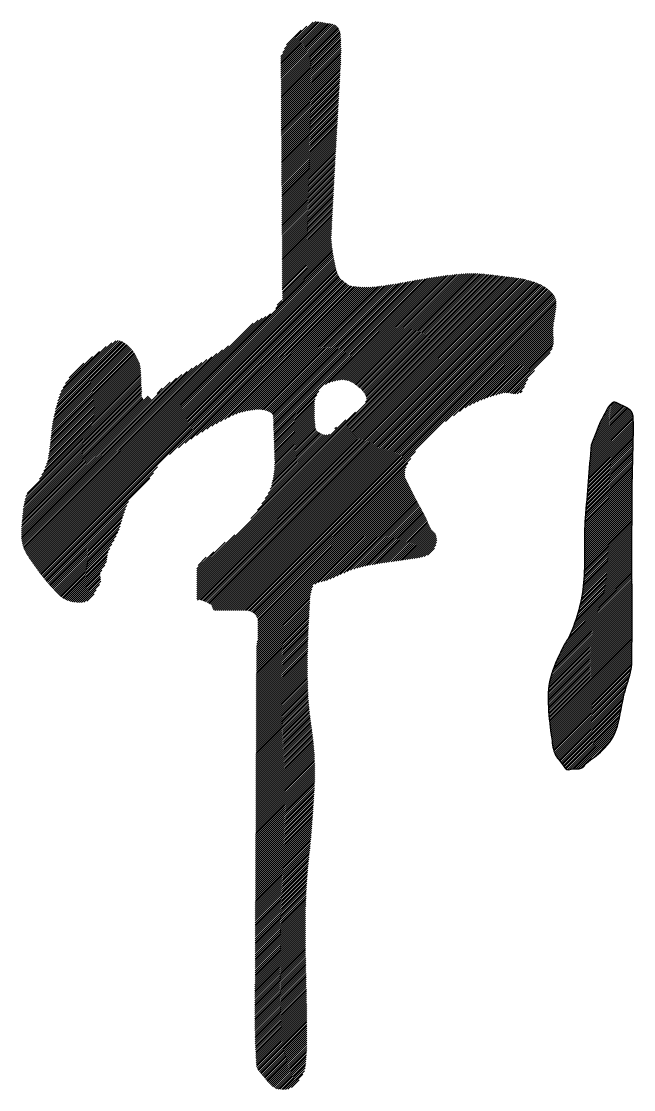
# Model space of a CAD drawing. Header units: inches. Extents: x 985 to 11353, y 526 to 2181.
# Drawn here: x 7772.206 to 7774.782, y 1166.298 to 1170.792 of the extents above; entities that cross this region are included whole.
import ezdxf

# ---------------------------------------------------------------- set-up
doc = ezdxf.new("R2010")
doc.units = ezdxf.units.IN
doc.header["$MEASUREMENT"] = 0
doc.layers.add('CABLE ROUTE FOR TOTAL PLANE-EMBED 2_DWG$0$SILICAGEL BORDER', color=7, linetype='Continuous')
doc.layers.add('ONDOCS', color=7, linetype='Continuous', lineweight=0)

# ---------------------------------------------------------------- blocks, each defined once
blk = doc.blocks.new('240A1')
at = {"layer": 'ONDOCS', "color": 7, "linetype": 'Continuous', "lineweight": -3, "ltscale": 100}
for p, q in [((1046102.0624, 286301.3759), (1046102.1411, 286301.4546)), ((1046102.0625, 286301.3715), (1046102.1449, 286301.4539)), ((1046102.0625, 286301.367), (1046102.1487, 286301.4533)), ((1046102.0625, 286301.3626), (1046102.1526, 286301.4527)), ((1046102.0625, 286301.3582), (1046102.1564, 286301.452)), ((1046102.0626, 286301.3537), (1046102.1602, 286301.4514)), ((1046102.0626, 286301.3493), (1046102.1641, 286301.4507)), ((1046102.0626, 286301.3448), (1046102.1679, 286301.4501)), ((1046102.0627, 286301.3404), (1046102.1717, 286301.4495)), ((1046102.0627, 286301.3359), (1046102.1756, 286301.4488)), ((1046102.0627, 286301.3315), (1046102.1794, 286301.4482)), ((1046102.0627, 286301.3271), (1046102.1828, 286301.4471)), ((1046102.0628, 286301.3226), (1046102.1855, 286301.4454)), ((1046102.0628, 286301.3182), (1046102.1879, 286301.4433)), ((1046102.0628, 286301.3137), (1046102.19, 286301.4409)), ((1046102.0628, 286301.3093), (1046102.1918, 286301.4382)), ((1046102.0667, 286301.3847), (1046102.1348, 286301.4528)), ((1046102.0706, 286301.393), (1046102.1211, 286301.4435)), ((1046102.0629, 286301.3049), (1046102.1933, 286301.4353)), ((1046102.0629, 286301.3004), (1046102.1946, 286301.4321)), ((1046102.0629, 286301.296), (1046102.1956, 286301.4287)), ((1046102.063, 286301.2915), (1046102.1963, 286301.4249)), ((1046102.063, 286301.2871), (1046102.1966, 286301.4207)), ((1046102.063, 286301.2827), (1046102.1968, 286301.4165)), ((1046102.075, 286301.4019), (1046102.1081, 286301.435)), ((1046102.063, 286301.2782), (1046102.197, 286301.4122)), ((1046102.0631, 286301.2738), (1046102.1972, 286301.4079)), ((1046102.0631, 286301.2693), (1046102.1973, 286301.4036)), ((1046102.0631, 286301.2649), (1046102.1974, 286301.3992)), ((1046102.0632, 286301.2604), (1046102.1975, 286301.3948)), ((1046102.0632, 286301.256), (1046102.1975, 286301.3903)), ((1046102.0632, 286301.2516), (1046102.1975, 286301.3858)), ((1046102.0632, 286301.2471), (1046102.1974, 286301.3813)), ((1046102.0633, 286301.2427), (1046102.1973, 286301.3768)), ((1046102.0633, 286301.2382), (1046102.1972, 286301.3722)), ((1046102.0633, 286301.2338), (1046102.1971, 286301.3675)), ((1046102.0634, 286301.2294), (1046102.1969, 286301.3629)), ((1046102.0634, 286301.2249), (1046102.1967, 286301.3582)), ((1046102.0634, 286301.2205), (1046102.1964, 286301.3535)), ((1046102.0634, 286301.216), (1046102.1962, 286301.3488)), ((1046102.0635, 286301.2116), (1046102.1959, 286301.344)), ((1046102.0635, 286301.2072), (1046102.1956, 286301.3393)), ((1046102.0635, 286301.2027), (1046102.1954, 286301.3346)), ((1046102.0635, 286301.1983), (1046102.1951, 286301.3298)), ((1046102.0636, 286301.1938), (1046102.1948, 286301.3251)), ((1046102.0636, 286301.1894), (1046102.1946, 286301.3203)), ((1046102.0636, 286301.185), (1046102.1943, 286301.3156)), ((1046102.0637, 286301.1805), (1046102.194, 286301.3109)), ((1046102.0637, 286301.1761), (1046102.1937, 286301.3061)), ((1046102.0637, 286301.1716), (1046102.1935, 286301.3014)), ((1046102.0637, 286301.1672), (1046102.1932, 286301.2967)), ((1046102.0638, 286301.1627), (1046102.1929, 286301.2919)), ((1046102.0638, 286301.1583), (1046102.1927, 286301.2872)), ((1046102.0638, 286301.1539), (1046102.1924, 286301.2824)), ((1046102.0639, 286301.1494), (1046102.1921, 286301.2777)), ((1046102.0639, 286301.145), (1046102.1919, 286301.273)), ((1046102.0639, 286301.1405), (1046102.1916, 286301.2682)), ((1046102.0639, 286301.1361), (1046102.1913, 286301.2635)), ((1046102.064, 286301.1317), (1046102.191, 286301.2587)), ((1046102.064, 286301.1272), (1046102.1908, 286301.254)), ((1046102.064, 286301.1228), (1046102.1905, 286301.2493)), ((1046102.0641, 286301.1183), (1046102.1902, 286301.2445)), ((1046102.0641, 286301.1139), (1046102.19, 286301.2398)), ((1046102.0641, 286301.1095), (1046102.1897, 286301.2351)), ((1046102.0641, 286301.105), (1046102.1894, 286301.2303)), ((1046102.0642, 286301.1006), (1046102.1892, 286301.2256)), ((1046102.0642, 286301.0961), (1046102.1889, 286301.2208)), ((1046102.0642, 286301.0917), (1046102.1886, 286301.2161)), ((1046102.0642, 286301.0873), (1046102.1884, 286301.2114)), ((1046102.0643, 286301.0828), (1046102.1881, 286301.2066)), ((1046102.0643, 286301.0784), (1046102.1878, 286301.2019)), ((1046102.0643, 286301.0739), (1046102.1876, 286301.1972)), ((1046102.0644, 286301.0695), (1046102.1873, 286301.1924)), ((1046102.0644, 286301.065), (1046102.187, 286301.1877)), ((1046102.0644, 286301.0606), (1046102.1868, 286301.183)), ((1046102.0644, 286301.0562), (1046102.1865, 286301.1782)), ((1046102.0645, 286301.0517), (1046102.1862, 286301.1735)), ((1046102.0645, 286301.0473), (1046102.186, 286301.1688)), ((1046102.0645, 286301.0428), (1046102.1857, 286301.164)), ((1046102.0646, 286301.0384), (1046102.1854, 286301.1593)), ((1046102.0646, 286301.034), (1046102.1852, 286301.1546)), ((1046102.0646, 286301.0295), (1046102.1849, 286301.1498)), ((1046102.0646, 286301.0251), (1046102.1847, 286301.1451)), ((1046102.0647, 286301.0206), (1046102.1844, 286301.1404)), ((1046102.0647, 286301.0162), (1046102.1841, 286301.1356)), ((1046102.0647, 286301.0118), (1046102.1839, 286301.1309)), ((1046102.0647, 286301.0073), (1046102.1836, 286301.1262)), ((1046102.0648, 286301.0029), (1046102.1834, 286301.1215)), ((1046102.0648, 286300.9984), (1046102.1831, 286301.1167)), ((1046102.0648, 286300.994), (1046102.1829, 286301.112)), ((1046102.0649, 286300.9895), (1046102.1826, 286301.1073)), ((1046102.0649, 286300.9851), (1046102.1823, 286301.1026)), ((1046102.0649, 286300.9807), (1046102.1821, 286301.0978)), ((1046102.0649, 286300.9762), (1046102.1818, 286301.0931)), ((1046102.065, 286300.9718), (1046102.1816, 286301.0884)), ((1046102.065, 286300.9673), (1046102.1813, 286301.0837)), ((1046102.065, 286300.9629), (1046102.1811, 286301.079)), ((1046102.0651, 286300.9585), (1046102.1808, 286301.0742)), ((1046102.0651, 286300.954), (1046102.1806, 286301.0695)), ((1046102.0651, 286300.9496), (1046102.1803, 286301.0648)), ((1046102.0651, 286300.9451), (1046102.1801, 286301.0601)), ((1046102.0652, 286300.9407), (1046102.1798, 286301.0554)), ((1046102.0652, 286300.9363), (1046102.1796, 286301.0507)), ((1046102.0652, 286300.9318), (1046102.1794, 286301.0459)), ((1046102.0653, 286300.9274), (1046102.1791, 286301.0412)), ((1046102.0653, 286300.9229), (1046102.1789, 286301.0365)), ((1046102.0653, 286300.9185), (1046102.1786, 286301.0318)), ((1046102.0653, 286300.9141), (1046102.1784, 286301.0271)), ((1046102.0654, 286300.9096), (1046102.1781, 286301.0224)), ((1046102.0654, 286300.9052), (1046102.1779, 286301.0177)), ((1046102.0654, 286300.9007), (1046102.1777, 286301.013)), ((1046102.0654, 286300.8963), (1046102.1774, 286301.0083)), ((1046102.0655, 286300.8918), (1046102.1772, 286301.0036)), ((1046102.0655, 286300.8874), (1046102.177, 286300.9989)), ((1046102.0655, 286300.883), (1046102.1767, 286300.9942)), ((1046102.0656, 286300.8785), (1046102.1765, 286300.9895)), ((1046102.0656, 286300.8741), (1046102.1763, 286300.9848)), ((1046102.0656, 286300.8696), (1046102.176, 286300.9801)), ((1046102.0656, 286300.8652), (1046102.1758, 286300.9754)), ((1046102.0657, 286300.8608), (1046102.1756, 286300.9707)), ((1046102.0657, 286300.8563), (1046102.1756, 286300.9663)), ((1046102.0657, 286300.8519), (1046102.1758, 286300.962)), ((1046101.4968, 286300.2517), (1046102.1794, 286300.9342)), ((1046102.0508, 286300.8102), (1046102.1787, 286300.9381)), ((1046102.0658, 286300.8474), (1046102.1761, 286300.9578)), ((1046102.0658, 286300.843), (1046102.1765, 286300.9537)), ((1046102.0658, 286300.8386), (1046102.177, 286300.9497)), ((1046102.0658, 286300.8341), (1046102.1775, 286300.9458)), ((1046102.0658, 286300.8296), (1046102.1781, 286300.9419)), ((1046101.4986, 286300.249), (1046102.1801, 286300.9305)), ((1046101.5004, 286300.2463), (1046102.1807, 286300.9267)), ((1046101.5022, 286300.2436), (1046102.1814, 286300.9229)), ((1046101.504, 286300.241), (1046102.1821, 286300.9191)), ((1046101.5058, 286300.2384), (1046102.1827, 286300.9153)), ((1046101.5077, 286300.2357), (1046102.1834, 286300.9114)), ((1046101.5095, 286300.2331), (1046102.1841, 286300.9077)), ((1046101.5114, 286300.2305), (1046102.1849, 286300.904)), ((1046101.5133, 286300.2279), (1046102.1857, 286300.9004)), ((1046101.5152, 286300.2253), (1046102.1867, 286300.8969)), ((1046101.5171, 286300.2228), (1046102.1877, 286300.8935)), ((1046101.519, 286300.2202), (1046102.1889, 286300.8902)), ((1046101.5209, 286300.2176), (1046102.1902, 286300.887)), ((1046102.2147, 286300.6478), (1046102.4535, 286300.8866)), ((1046102.2179, 286300.6465), (1046102.4585, 286300.8871)), ((1046102.2209, 286300.6451), (1046102.4634, 286300.8876)), ((1046102.2239, 286300.6436), (1046102.4683, 286300.888)), ((1046102.2266, 286300.6419), (1046102.4732, 286300.8884)), ((1046102.2293, 286300.64), (1046102.478, 286300.8887)), ((1046102.2318, 286300.6381), (1046102.4827, 286300.889)), ((1046102.2344, 286300.6362), (1046102.4872, 286300.8891)), ((1046102.2368, 286300.6342), (1046102.4917, 286300.8891)), ((1046102.2392, 286300.6321), (1046102.4961, 286300.889)), ((1046102.2416, 286300.63), (1046102.5004, 286300.8889)), ((1046102.2439, 286300.6278), (1046102.5047, 286300.8887)), ((1046102.246, 286300.6255), (1046102.5089, 286300.8884)), ((1046102.248, 286300.623), (1046102.5131, 286300.8881)), ((1046102.2499, 286300.6204), (1046102.5172, 286300.8878)), ((1046102.2516, 286300.6177), (1046102.5213, 286300.8874)), ((1046102.2532, 286300.6148), (1046102.5254, 286300.887)), ((1046102.2542, 286300.6114), (1046102.5294, 286300.8866)), ((1046101.5228, 286300.2151), (1046102.1917, 286300.884)), ((1046101.5247, 286300.2126), (1046102.1932, 286300.8811)), ((1046101.5267, 286300.21), (1046102.1951, 286300.8785)), ((1046101.5286, 286300.2075), (1046102.1973, 286300.8762)), ((1046101.5306, 286300.2051), (1046102.1997, 286300.8741)), ((1046101.8128, 286300.4828), (1046102.2022, 286300.8722)), ((1046101.8325, 286300.498), (1046102.2047, 286300.8702)), ((1046101.8473, 286300.5083), (1046102.2072, 286300.8682)), ((1046101.8605, 286300.5171), (1046102.2097, 286300.8662)), ((1046101.8732, 286300.5253), (1046102.2123, 286300.8644)), ((1046101.8736, 286300.2128), (1046102.5454, 286300.8847)), ((1046101.8736, 286300.2084), (1046102.5494, 286300.8842)), ((1046101.8736, 286300.2039), (1046102.5534, 286300.8837)), ((1046101.8736, 286300.1994), (1046102.5573, 286300.8832)), ((1046101.8736, 286300.195), (1046102.5613, 286300.8827)), ((1046101.8736, 286300.1905), (1046102.5653, 286300.8822)), ((1046101.8736, 286300.186), (1046102.5693, 286300.8818)), ((1046101.8736, 286300.1816), (1046102.5734, 286300.8813)), ((1046101.8736, 286300.1771), (1046102.5774, 286300.8809)), ((1046101.8736, 286300.1726), (1046102.5814, 286300.8804)), ((1046101.8736, 286300.1681), (1046102.5853, 286300.8799)), ((1046101.8736, 286300.1637), (1046102.5892, 286300.8793)), ((1046101.8736, 286300.1592), (1046102.5931, 286300.8787)), ((1046101.8751, 286300.1563), (1046102.5969, 286300.8781)), ((1046101.8804, 286300.1571), (1046102.6007, 286300.8774)), ((1046101.8838, 286300.1561), (1046102.6045, 286300.8767)), ((1046101.8852, 286300.5329), (1046102.2152, 286300.8628)), ((1046101.8872, 286300.1549), (1046102.6082, 286300.876)), ((1046101.8904, 286300.1537), (1046102.6118, 286300.8751)), ((1046101.8936, 286300.1524), (1046102.6154, 286300.8743)), ((1046101.8967, 286300.151), (1046102.619, 286300.8733)), ((1046101.8997, 286300.1495), (1046102.6225, 286300.8724)), ((1046101.9025, 286300.148), (1046102.6259, 286300.8713)), ((1046101.9053, 286300.1462), (1046102.6293, 286300.8702)), ((1046101.9072, 286300.1437), (1046102.6326, 286300.8691)), ((1046101.9086, 286300.1406), (1046102.6359, 286300.8679)), ((1046101.9099, 286300.1375), (1046102.6391, 286300.8666)), ((1046101.9116, 286300.1347), (1046102.6422, 286300.8653)), ((1046101.9145, 286300.1331), (1046102.6453, 286300.8639)), ((1046101.919, 286300.1331), (1046102.6482, 286300.8624)), ((1046101.9952, 286300.339), (1046102.5414, 286300.8852)), ((1046102.0207, 286300.5834), (1046102.2997, 286300.8624)), ((1046102.0245, 286300.5827), (1046102.3049, 286300.8632)), ((1046102.0281, 286300.5819), (1046102.3103, 286300.864)), ((1046102.0315, 286300.5808), (1046102.3156, 286300.8649)), ((1046102.0347, 286300.5796), (1046102.321, 286300.8658)), ((1046102.0378, 286300.5781), (1046102.3264, 286300.8667)), ((1046102.0405, 286300.5764), (1046102.3318, 286300.8677)), ((1046102.0429, 286300.5743), (1046102.3372, 286300.8687)), ((1046102.0447, 286300.5716), (1046102.3427, 286300.8696)), ((1046102.0453, 286300.5678), (1046102.3482, 286300.8706)), ((1046102.0455, 286300.5635), (1046102.3536, 286300.8716)), ((1046102.0456, 286300.5592), (1046102.3591, 286300.8726)), ((1046102.0457, 286300.5548), (1046102.3645, 286300.8736)), ((1046102.0458, 286300.5504), (1046102.3699, 286300.8746)), ((1046102.0459, 286300.5461), (1046102.3753, 286300.8755)), ((1046102.0461, 286300.5417), (1046102.3807, 286300.8764)), ((1046102.0462, 286300.5374), (1046102.3861, 286300.8773)), ((1046102.0463, 286300.5331), (1046102.3914, 286300.8781)), ((1046102.0465, 286300.5288), (1046102.3967, 286300.8789)), ((1046102.1624, 286300.6402), (1046102.4019, 286300.8797)), ((1046102.1703, 286300.6436), (1046102.4072, 286300.8805)), ((1046102.1768, 286300.6457), (1046102.4124, 286300.8813)), ((1046102.1829, 286300.6473), (1046102.4177, 286300.882)), ((1046102.1887, 286300.6486), (1046102.4229, 286300.8828)), ((1046102.1942, 286300.6496), (1046102.428, 286300.8835)), ((1046102.1991, 286300.6501), (1046102.4332, 286300.8842)), ((1046102.2035, 286300.6501), (1046102.4383, 286300.8848)), ((1046102.2076, 286300.6496), (1046102.4434, 286300.8855)), ((1046102.2113, 286300.6489), (1046102.4485, 286300.8861)), ((1046102.2524, 286300.6006), (1046102.5374, 286300.8856)), ((1046102.2545, 286300.6072), (1046102.5334, 286300.8861)), ((1046101.8966, 286300.5398), (1046102.2184, 286300.8615)), ((1046101.9074, 286300.5461), (1046102.2221, 286300.8607)), ((1046101.9176, 286300.5518), (1046102.2259, 286300.8601)), ((1046101.9234, 286300.1331), (1046102.6511, 286300.8608)), ((1046101.9272, 286300.557), (1046102.2298, 286300.8596)), ((1046101.9279, 286300.1331), (1046102.6539, 286300.8591)), ((1046101.9324, 286300.1331), (1046102.6567, 286300.8574)), ((1046101.9364, 286300.5617), (1046102.2338, 286300.8591)), ((1046101.9368, 286300.1331), (1046102.6593, 286300.8556)), ((1046101.9413, 286300.1331), (1046102.6619, 286300.8537)), ((1046101.9452, 286300.566), (1046102.2379, 286300.8587)), ((1046101.9458, 286300.1331), (1046102.6644, 286300.8517)), ((1046101.9502, 286300.1331), (1046102.6667, 286300.8496)), ((1046101.9537, 286300.57), (1046102.2421, 286300.8585)), ((1046101.9547, 286300.1331), (1046102.669, 286300.8474)), ((1046101.9592, 286300.1331), (1046102.6711, 286300.845)), ((1046101.9617, 286300.5736), (1046102.2464, 286300.8583)), ((1046101.9636, 286300.1331), (1046102.6731, 286300.8426)), ((1046101.9681, 286300.1331), (1046102.675, 286300.84)), ((1046101.9688, 286300.5762), (1046102.2508, 286300.8582)), ((1046101.9751, 286300.5781), (1046102.2553, 286300.8583)), ((1046101.981, 286300.5795), (1046102.2599, 286300.8584)), ((1046101.9866, 286300.5806), (1046102.2646, 286300.8586)), ((1046101.9921, 286300.5816), (1046102.2694, 286300.8589)), ((1046101.9974, 286300.5824), (1046102.2742, 286300.8593)), ((1046102.0026, 286300.5832), (1046102.2792, 286300.8597)), ((1046102.0076, 286300.5837), (1046102.2842, 286300.8603)), ((1046102.0122, 286300.5839), (1046102.2893, 286300.8609)), ((1046102.0166, 286300.5837), (1046102.2944, 286300.8616)), ((1046101.9726, 286300.1331), (1046102.6767, 286300.8372)), ((1046101.9771, 286300.1331), (1046102.6781, 286300.8341)), ((1046101.9814, 286300.133), (1046102.6793, 286300.8309)), ((1046101.9856, 286300.1327), (1046102.6801, 286300.8272)), ((1046101.9895, 286300.1321), (1046102.6805, 286300.8231)), ((1046101.9931, 286300.1312), (1046102.6805, 286300.8186)), ((1046102.0541, 286300.8179), (1046102.0649, 286300.8287)), ((1046101.4934, 286300.2572), (1046102.029, 286300.7928)), ((1046101.4951, 286300.2545), (1046102.0389, 286300.7983)), ((1046101.9963, 286300.13), (1046102.6802, 286300.8139)), ((1046101.9993, 286300.1285), (1046102.6798, 286300.809)), ((1046102.4318, 286300.5565), (1046102.6791, 286300.8039)), ((1046102.4496, 286300.5699), (1046102.6783, 286300.7986)), ((1046102.4637, 286300.5795), (1046102.6774, 286300.7932)), ((1046101.4887, 286300.2659), (1046102.0006, 286300.7778)), ((1046101.4902, 286300.2629), (1046102.0117, 286300.7844)), ((1046101.4918, 286300.2601), (1046102.0204, 286300.7887)), ((1046102.4758, 286300.5872), (1046102.6764, 286300.7878)), ((1046102.4861, 286300.593), (1046102.6755, 286300.7824)), ((1046102.4951, 286300.5975), (1046102.6747, 286300.7771)), ((1046102.5033, 286300.6012), (1046102.674, 286300.772)), ((1046102.5109, 286300.6044), (1046102.6735, 286300.767)), ((1046102.5182, 286300.6072), (1046102.6734, 286300.7624)), ((1046102.5251, 286300.6097), (1046102.6734, 286300.7579)), ((1046102.5319, 286300.612), (1046102.6736, 286300.7537)), ((1046102.5385, 286300.6141), (1046102.6738, 286300.7494)), ((1046102.545, 286300.6161), (1046102.6741, 286300.7452)), ((1046101.4872, 286300.2689), (1046101.9449, 286300.7266)), ((1046101.5484, 286300.5402), (1046101.7272, 286300.7189)), ((1046101.5492, 286300.5453), (1046101.7251, 286300.7213)), ((1046101.55, 286300.5506), (1046101.7229, 286300.7235)), ((1046101.5509, 286300.556), (1046101.7206, 286300.7257)), ((1046101.5519, 286300.5615), (1046101.7182, 286300.7278)), ((1046101.5531, 286300.5671), (1046101.7158, 286300.7299)), ((1046101.5543, 286300.5728), (1046101.7133, 286300.7318)), ((1046101.5556, 286300.5786), (1046101.7106, 286300.7336)), ((1046101.557, 286300.5845), (1046101.7078, 286300.7353)), ((1046101.5585, 286300.5905), (1046101.7048, 286300.7367)), ((1046101.5602, 286300.5967), (1046101.7015, 286300.7379)), ((1046101.5621, 286300.603), (1046101.6976, 286300.7385)), ((1046101.5643, 286300.6096), (1046101.6924, 286300.7378)), ((1046101.5667, 286300.6166), (1046101.6833, 286300.7331)), ((1046101.5697, 286300.624), (1046101.6705, 286300.7248)), ((1046102.5514, 286300.6181), (1046102.6742, 286300.7409)), ((1046102.5577, 286300.6199), (1046102.6742, 286300.7364)), ((1046102.5636, 286300.6213), (1046102.674, 286300.7317)), ((1046102.5682, 286300.6214), (1046102.6732, 286300.7265)), ((1046102.5722, 286300.621), (1046102.6716, 286300.7204)), ((1046101.4826, 286300.2822), (1046101.896, 286300.6956)), ((1046101.4836, 286300.2787), (1046101.9072, 286300.7023)), ((1046101.4847, 286300.2753), (1046101.9188, 286300.7095)), ((1046101.4859, 286300.2721), (1046101.9312, 286300.7174)), ((1046101.5441, 286300.5001), (1046101.741, 286300.697)), ((1046101.5447, 286300.5051), (1046101.7395, 286300.6999)), ((1046101.5452, 286300.5101), (1046101.7379, 286300.7028)), ((1046101.5457, 286300.5151), (1046101.7363, 286300.7057)), ((1046101.5462, 286300.5201), (1046101.7347, 286300.7085)), ((1046101.5467, 286300.525), (1046101.7329, 286300.7112)), ((1046101.5473, 286300.53), (1046101.7311, 286300.7139)), ((1046101.5478, 286300.5351), (1046101.7292, 286300.7164)), ((1046101.5735, 286300.6323), (1046101.6551, 286300.7138)), ((1046101.5787, 286300.6419), (1046101.6394, 286300.7026)), ((1046102.5761, 286300.6204), (1046102.6671, 286300.7115)), ((1046101.4806, 286300.2936), (1046101.8632, 286300.6762)), ((1046101.4811, 286300.2896), (1046101.8741, 286300.6826)), ((1046101.4818, 286300.2858), (1046101.885, 286300.6891)), ((1046101.5362, 286300.4609), (1046101.7477, 286300.6724)), ((1046101.5383, 286300.4674), (1046101.7473, 286300.6765)), ((1046101.5399, 286300.4735), (1046101.7468, 286300.6805)), ((1046101.541, 286300.4791), (1046101.7462, 286300.6843)), ((1046101.542, 286300.4845), (1046101.7452, 286300.6878)), ((1046101.5428, 286300.4898), (1046101.744, 286300.691)), ((1046101.5435, 286300.495), (1046101.7425, 286300.6941)), ((1046101.5871, 286300.6548), (1046101.6204, 286300.6881)), ((1046102.5798, 286300.6197), (1046102.6314, 286300.6713)), ((1046101.48, 286300.302), (1046101.8404, 286300.6623)), ((1046101.48, 286300.3063), (1046101.828, 286300.6544)), ((1046101.4803, 286300.2977), (1046101.852, 286300.6694)), ((1046101.4904, 286300.3883), (1046101.7489, 286300.6468)), ((1046101.4929, 286300.3953), (1046101.7488, 286300.6511)), ((1046101.5209, 286300.4277), (1046101.7487, 286300.6555)), ((1046101.5261, 286300.4374), (1046101.7485, 286300.6598)), ((1046101.5301, 286300.4458), (1046101.7483, 286300.6641)), ((1046101.5335, 286300.4537), (1046101.7481, 286300.6683)), ((1046102.5837, 286300.6191), (1046102.6167, 286300.652)), ((1046101.48, 286300.3109), (1046101.8143, 286300.6452)), ((1046101.4843, 286300.3598), (1046101.7501, 286300.6256)), ((1046101.4851, 286300.3651), (1046101.7498, 286300.6298)), ((1046101.486, 286300.3704), (1046101.7495, 286300.6339)), ((1046101.4871, 286300.3761), (1046101.7492, 286300.6382)), ((1046101.4886, 286300.382), (1046101.7491, 286300.6425)), ((1046101.7846, 286300.6199), (1046101.7963, 286300.6316)), ((1046102.0466, 286300.5244), (1046102.1474, 286300.6252)), ((1046102.5878, 286300.6187), (1046102.6123, 286300.6432)), ((1046102.5925, 286300.6189), (1046102.6091, 286300.6355)), ((1046102.5996, 286300.6216), (1046102.6037, 286300.6256)), ((1046101.4802, 286300.3155), (1046101.7716, 286300.6069)), ((1046101.4805, 286300.3203), (1046101.7692, 286300.609)), ((1046101.4809, 286300.3251), (1046101.7671, 286300.6114)), ((1046101.4813, 286300.33), (1046101.7648, 286300.6135)), ((1046101.4817, 286300.3349), (1046101.7536, 286300.6068)), ((1046101.4822, 286300.3398), (1046101.7517, 286300.6093)), ((1046101.4826, 286300.3448), (1046101.7504, 286300.6125)), ((1046101.4831, 286300.3497), (1046101.7498, 286300.6164)), ((1046101.4837, 286300.3547), (1046101.7499, 286300.6209)), ((1046102.0468, 286300.5201), (1046102.1433, 286300.6166)), ((1046102.0469, 286300.5158), (1046102.1391, 286300.6079)), ((1046102.0471, 286300.5115), (1046102.1383, 286300.6027)), ((1046102.7895, 286300.5745), (1046102.8148, 286300.5998)), ((1046102.7944, 286300.5839), (1046102.811, 286300.6005)), ((1046102.01, 286300.3582), (1046102.2296, 286300.5778)), ((1046102.0472, 286300.5072), (1046102.1382, 286300.5981)), ((1046102.0474, 286300.5029), (1046102.1381, 286300.5936)), ((1046102.0476, 286300.4985), (1046102.1381, 286300.589)), ((1046102.0477, 286300.4942), (1046102.138, 286300.5845)), ((1046102.0479, 286300.4899), (1046102.1379, 286300.5799)), ((1046102.048, 286300.4856), (1046102.1378, 286300.5754)), ((1046102.7572, 286300.4842), (1046102.8503, 286300.5773)), ((1046102.7576, 286300.489), (1046102.8485, 286300.5799)), ((1046102.758, 286300.4939), (1046102.8464, 286300.5822)), ((1046102.7584, 286300.4987), (1046102.844, 286300.5843)), ((1046102.7588, 286300.5036), (1046102.8414, 286300.5862)), ((1046102.7615, 286300.5107), (1046102.8386, 286300.5879)), ((1046102.7643, 286300.518), (1046102.8356, 286300.5894)), ((1046102.7671, 286300.5253), (1046102.8326, 286300.5908)), ((1046102.7699, 286300.5326), (1046102.8297, 286300.5923)), ((1046102.7727, 286300.5399), (1046102.8267, 286300.5938)), ((1046102.7756, 286300.5472), (1046102.8237, 286300.5953)), ((1046102.7798, 286300.5558), (1046102.8207, 286300.5968)), ((1046102.7846, 286300.5652), (1046102.8177, 286300.5983)), ((1046102.0196, 286300.3723), (1046102.208, 286300.5607)), ((1046102.0481, 286300.4813), (1046102.1377, 286300.5708)), ((1046102.0483, 286300.4769), (1046102.1376, 286300.5663)), ((1046102.0484, 286300.4726), (1046102.138, 286300.5622)), ((1046102.0486, 286300.4683), (1046102.1384, 286300.5581)), ((1046102.0486, 286300.4638), (1046102.1389, 286300.5541)), ((1046102.7549, 286300.455), (1046102.8536, 286300.5538)), ((1046102.7553, 286300.4598), (1046102.8536, 286300.5581)), ((1046102.7556, 286300.4647), (1046102.8534, 286300.5625)), ((1046102.756, 286300.4696), (1046102.8533, 286300.5668)), ((1046102.7564, 286300.4744), (1046102.8529, 286300.5709)), ((1046102.7568, 286300.4793), (1046102.8519, 286300.5743)), ((1046102.0272, 286300.3843), (1046102.1715, 286300.5287)), ((1046102.0337, 286300.3953), (1046102.1657, 286300.5273)), ((1046102.0386, 286300.4047), (1046102.1613, 286300.5273)), ((1046102.0411, 286300.4117), (1046102.1574, 286300.528)), ((1046102.0425, 286300.4175), (1046102.154, 286300.529)), ((1046102.0438, 286300.4233), (1046102.1509, 286300.5304)), ((1046102.0449, 286300.4289), (1046102.1481, 286300.5321)), ((1046102.0459, 286300.4343), (1046102.1456, 286300.534)), ((1046102.0467, 286300.4396), (1046102.1433, 286300.5361)), ((1046102.0474, 286300.4447), (1046102.1413, 286300.5387)), ((1046102.0479, 286300.4497), (1046102.1401, 286300.542)), ((1046102.0483, 286300.4546), (1046102.1397, 286300.546)), ((1046102.0485, 286300.4593), (1046102.1393, 286300.55)), ((1046102.1838, 286300.5409), (1046102.1873, 286300.5445)), ((1046102.7525, 286300.4258), (1046102.8537, 286300.527)), ((1046102.7529, 286300.4307), (1046102.8537, 286300.5315)), ((1046102.7533, 286300.4355), (1046102.8537, 286300.536)), ((1046102.7537, 286300.4404), (1046102.8538, 286300.5405)), ((1046102.7541, 286300.4452), (1046102.8538, 286300.5449)), ((1046102.7545, 286300.4501), (1046102.8537, 286300.5494)), ((1046102.7505, 286300.4015), (1046102.8532, 286300.5042)), ((1046102.7509, 286300.4063), (1046102.8533, 286300.5087)), ((1046102.7513, 286300.4112), (1046102.8534, 286300.5133)), ((1046102.7517, 286300.4161), (1046102.8535, 286300.5179)), ((1046102.7521, 286300.4209), (1046102.8536, 286300.5224)), ((1046102.0019, 286300.1267), (1046102.3646, 286300.4894)), ((1046102.7485, 286300.3772), (1046102.8526, 286300.4813)), ((1046102.7489, 286300.382), (1046102.8528, 286300.4858)), ((1046102.7493, 286300.3869), (1046102.8529, 286300.4904)), ((1046102.7497, 286300.3918), (1046102.853, 286300.495)), ((1046102.7501, 286300.3966), (1046102.8531, 286300.4996)), ((1046101.5326, 286300.2026), (1046101.7856, 286300.4555)), ((1046102.0043, 286300.1246), (1046102.3538, 286300.4741)), ((1046102.0063, 286300.1221), (1046102.3475, 286300.4633)), ((1046102.0081, 286300.1194), (1046102.3439, 286300.4553)), ((1046102.7466, 286300.3528), (1046102.8521, 286300.4583)), ((1046102.747, 286300.3577), (1046102.8522, 286300.4629)), ((1046102.7474, 286300.3626), (1046102.8523, 286300.4675)), ((1046102.7478, 286300.3674), (1046102.8524, 286300.4721)), ((1046102.7482, 286300.3723), (1046102.8525, 286300.4767)), ((1046101.5347, 286300.2002), (1046101.7765, 286300.442)), ((1046102.0095, 286300.1164), (1046102.3418, 286300.4487)), ((1046102.0105, 286300.1129), (1046102.3407, 286300.4431)), ((1046102.0109, 286300.1089), (1046102.3404, 286300.4384)), ((1046102.0109, 286300.1044), (1046102.3409, 286300.4344)), ((1046102.7445, 286300.324), (1046102.8515, 286300.431)), ((1046102.7448, 286300.3287), (1046102.8516, 286300.4355)), ((1046102.7451, 286300.3335), (1046102.8517, 286300.4401)), ((1046102.7454, 286300.3383), (1046102.8518, 286300.4446)), ((1046102.7458, 286300.3431), (1046102.8519, 286300.4492)), ((1046102.7462, 286300.348), (1046102.852, 286300.4538)), ((1046101.5367, 286300.1977), (1046101.7687, 286300.4297)), ((1046102.0104, 286300.0682), (1046102.3516, 286300.4094)), ((1046102.0109, 286300.0999), (1046102.3418, 286300.4308)), ((1046102.0109, 286300.0955), (1046102.3429, 286300.4274)), ((1046102.0109, 286300.091), (1046102.3443, 286300.4244)), ((1046102.0109, 286300.0865), (1046102.3457, 286300.4213)), ((1046102.0109, 286300.082), (1046102.3472, 286300.4183)), ((1046102.0109, 286300.0776), (1046102.3487, 286300.4153)), ((1046102.0109, 286300.0731), (1046102.3502, 286300.4123)), ((1046102.7439, 286300.3055), (1046102.8512, 286300.4128)), ((1046102.7439, 286300.301), (1046102.8512, 286300.4083)), ((1046102.744, 286300.3101), (1046102.8513, 286300.4174)), ((1046102.7442, 286300.3147), (1046102.8514, 286300.4219)), ((1046102.7443, 286300.3193), (1046102.8514, 286300.4264)), ((1046102.1385, 286300.1918), (1046102.3531, 286300.4064)), ((1046102.1465, 286300.1953), (1046102.3546, 286300.4034)), ((1046102.1529, 286300.1972), (1046102.3562, 286300.4005)), ((1046102.1589, 286300.1987), (1046102.3577, 286300.3975)), ((1046102.1651, 286300.2004), (1046102.3592, 286300.3946)), ((1046102.1721, 286300.203), (1046102.3608, 286300.3917)), ((1046102.1798, 286300.2062), (1046102.3623, 286300.3888)), ((1046102.1877, 286300.2097), (1046102.3639, 286300.3859)), ((1046102.1958, 286300.2133), (1046102.3655, 286300.383)), ((1046102.7438, 286300.2965), (1046102.8511, 286300.4038)), ((1046102.7438, 286300.292), (1046102.8511, 286300.3992)), ((1046102.7438, 286300.2875), (1046102.851, 286300.3947)), ((1046102.7438, 286300.283), (1046102.851, 286300.3902)), ((1046102.7438, 286300.2785), (1046102.8509, 286300.3857)), ((1046101.5388, 286300.1953), (1046101.7208, 286300.3774)), ((1046101.5408, 286300.1929), (1046101.7167, 286300.3687)), ((1046101.5429, 286300.1905), (1046101.7136, 286300.3613)), ((1046102.2038, 286300.2168), (1046102.367, 286300.38)), ((1046102.2116, 286300.2202), (1046102.3686, 286300.3771)), ((1046102.2191, 286300.2232), (1046102.3701, 286300.3742)), ((1046102.2261, 286300.2257), (1046102.3717, 286300.3713)), ((1046102.2327, 286300.2279), (1046102.3732, 286300.3684)), ((1046102.2389, 286300.2296), (1046102.3748, 286300.3655)), ((1046102.2448, 286300.2311), (1046102.3764, 286300.3626)), ((1046102.2506, 286300.2323), (1046102.3779, 286300.3597)), ((1046102.7438, 286300.2741), (1046102.8509, 286300.3812)), ((1046102.7438, 286300.2696), (1046102.8508, 286300.3767)), ((1046102.7438, 286300.2652), (1046102.8508, 286300.3721)), ((1046102.7438, 286300.2607), (1046102.8508, 286300.3676)), ((1046102.7439, 286300.2563), (1046102.8507, 286300.3631)), ((1046101.545, 286300.1882), (1046101.7112, 286300.3544)), ((1046101.5471, 286300.1858), (1046101.7091, 286300.3478)), ((1046101.5493, 286300.1835), (1046101.7072, 286300.3415)), ((1046101.5514, 286300.1812), (1046101.7054, 286300.3351)), ((1046102.2562, 286300.2335), (1046102.3795, 286300.3568)), ((1046102.2617, 286300.2345), (1046102.381, 286300.3538)), ((1046102.2672, 286300.2355), (1046102.3826, 286300.3509)), ((1046102.2725, 286300.2364), (1046102.3841, 286300.348)), ((1046102.2778, 286300.2372), (1046102.3857, 286300.3451)), ((1046102.2831, 286300.2381), (1046102.3872, 286300.3421)), ((1046102.2884, 286300.2389), (1046102.3886, 286300.339)), ((1046102.2937, 286300.2397), (1046102.39, 286300.336)), ((1046102.7437, 286300.2338), (1046102.8506, 286300.3407)), ((1046102.7437, 286300.2293), (1046102.8506, 286300.3362)), ((1046102.7438, 286300.2429), (1046102.8506, 286300.3496)), ((1046102.7438, 286300.2383), (1046102.8506, 286300.3452)), ((1046102.7439, 286300.2518), (1046102.8507, 286300.3586)), ((1046102.7439, 286300.2473), (1046102.8507, 286300.3541)), ((1046101.5536, 286300.1788), (1046101.7035, 286300.3288)), ((1046101.5557, 286300.1765), (1046101.7015, 286300.3223)), ((1046101.5579, 286300.1742), (1046101.6993, 286300.3156)), ((1046102.2991, 286300.2406), (1046102.3913, 286300.3328)), ((1046102.3044, 286300.2414), (1046102.3926, 286300.3297)), ((1046102.3097, 286300.2423), (1046102.3939, 286300.3265)), ((1046102.3149, 286300.2431), (1046102.3953, 286300.3234)), ((1046102.3202, 286300.2438), (1046102.3967, 286300.3203)), ((1046102.3254, 286300.2446), (1046102.3981, 286300.3173)), ((1046102.3306, 286300.2453), (1046102.3997, 286300.3144)), ((1046102.3357, 286300.246), (1046102.402, 286300.3123)), ((1046102.7428, 286300.206), (1046102.8505, 286300.3138)), ((1046102.743, 286300.2108), (1046102.8505, 286300.3182)), ((1046102.7433, 286300.2155), (1046102.8505, 286300.3227)), ((1046102.7434, 286300.2201), (1046102.8505, 286300.3272)), ((1046102.7436, 286300.2247), (1046102.8505, 286300.3317)), ((1046101.5601, 286300.172), (1046101.6966, 286300.3084)), ((1046101.5623, 286300.1697), (1046101.693, 286300.3004)), ((1046101.5645, 286300.1674), (1046101.6883, 286300.2912)), ((1046101.8736, 286300.2173), (1046101.9591, 286300.3028)), ((1046102.3409, 286300.2467), (1046102.4046, 286300.3103)), ((1046102.3461, 286300.2474), (1046102.4069, 286300.3082)), ((1046102.3513, 286300.2481), (1046102.4087, 286300.3055)), ((1046102.3565, 286300.2489), (1046102.4101, 286300.3025)), ((1046102.3617, 286300.2496), (1046102.4112, 286300.2991)), ((1046102.367, 286300.2504), (1046102.412, 286300.2955)), ((1046102.3723, 286300.2512), (1046102.4124, 286300.2913)), ((1046102.7405, 286300.1814), (1046102.8505, 286300.2914)), ((1046102.7411, 286300.1865), (1046102.8505, 286300.2958)), ((1046102.7417, 286300.1915), (1046102.8505, 286300.3003)), ((1046102.7421, 286300.1964), (1046102.8505, 286300.3048)), ((1046102.7425, 286300.2013), (1046102.8505, 286300.3093)), ((1046101.5668, 286300.1653), (1046101.683, 286300.2815)), ((1046101.5693, 286300.1633), (1046101.6783, 286300.2723)), ((1046101.572, 286300.1615), (1046101.6747, 286300.2642)), ((1046101.8736, 286300.2218), (1046101.9378, 286300.286)), ((1046101.874, 286300.2266), (1046101.9118, 286300.2644)), ((1046102.3778, 286300.2523), (1046102.412, 286300.2865)), ((1046102.3839, 286300.2539), (1046102.4104, 286300.2804)), ((1046102.3917, 286300.2572), (1046102.407, 286300.2725)), ((1046102.7347, 286300.1488), (1046102.8505, 286300.2646)), ((1046102.7359, 286300.1545), (1046102.8505, 286300.269)), ((1046102.7371, 286300.1601), (1046102.8504, 286300.2735)), ((1046102.7381, 286300.1656), (1046102.8504, 286300.278)), ((1046102.739, 286300.171), (1046102.8504, 286300.2824)), ((1046102.7398, 286300.1762), (1046102.8505, 286300.2869)), ((1046101.5747, 286300.1598), (1046101.673, 286300.258)), ((1046101.5777, 286300.1582), (1046101.6724, 286300.253)), ((1046101.5807, 286300.1568), (1046101.672, 286300.2481)), ((1046101.5839, 286300.1555), (1046101.6708, 286300.2425)), ((1046101.8765, 286300.2336), (1046101.8951, 286300.2522)), ((1046102.7264, 286300.1181), (1046102.8505, 286300.2422)), ((1046102.7284, 286300.1246), (1046102.8505, 286300.2467)), ((1046102.7302, 286300.1309), (1046102.8505, 286300.2512)), ((1046102.7318, 286300.137), (1046102.8505, 286300.2556)), ((1046102.7333, 286300.143), (1046102.8505, 286300.2601)), ((1046101.5872, 286300.1544), (1046101.6672, 286300.2344)), ((1046101.5906, 286300.1533), (1046101.6608, 286300.2235)), ((1046101.5942, 286300.1525), (1046101.6572, 286300.2155)), ((1046102.7092, 286300.0741), (1046102.8505, 286300.2155)), ((1046102.7133, 286300.0827), (1046102.8505, 286300.2199)), ((1046102.7164, 286300.0903), (1046102.8505, 286300.2244)), ((1046102.7192, 286300.0976), (1046102.8505, 286300.2289)), ((1046102.7218, 286300.1047), (1046102.8505, 286300.2333)), ((1046102.7242, 286300.1115), (1046102.8505, 286300.2378)), ((1046101.598, 286300.1517), (1046101.6568, 286300.2106)), ((1046101.6019, 286300.1512), (1046101.6574, 286300.2067)), ((1046101.606, 286300.1508), (1046101.658, 286300.2028)), ((1046101.6104, 286300.1507), (1046101.6582, 286300.1986)), ((1046102.6848, 286300.0274), (1046102.8506, 286300.1932)), ((1046102.6886, 286300.0357), (1046102.8506, 286300.1976)), ((1046102.6926, 286300.0442), (1046102.8506, 286300.2021)), ((1046102.6971, 286300.0531), (1046102.8505, 286300.2066)), ((1046102.7032, 286300.0637), (1046102.8505, 286300.211)), ((1046101.6151, 286300.151), (1046101.6551, 286300.191)), ((1046101.6203, 286300.1518), (1046101.6478, 286300.1792)), ((1046101.6266, 286300.1535), (1046101.6434, 286300.1704)), ((1046102.0075, 286300.0473), (1046102.1292, 286300.1691)), ((1046102.0078, 286300.0521), (1046102.1304, 286300.1747)), ((1046102.0086, 286300.0573), (1046102.1317, 286300.1805)), ((1046102.0096, 286300.0628), (1046102.1341, 286300.1874)), ((1046102.6702, 286299.9905), (1046102.8506, 286300.1709)), ((1046102.6724, 286299.9972), (1046102.8506, 286300.1753)), ((1046102.675, 286300.0042), (1046102.8506, 286300.1798)), ((1046102.6779, 286300.0116), (1046102.8506, 286300.1843)), ((1046102.6812, 286300.0193), (1046102.8506, 286300.1887)), ((1046102.0075, 286300.0429), (1046102.1283, 286300.1637)), ((1046102.0075, 286300.0384), (1046102.1278, 286300.1587)), ((1046102.0075, 286300.0339), (1046102.1275, 286300.1539)), ((1046102.0075, 286300.0294), (1046102.1272, 286300.1492)), ((1046102.0075, 286300.025), (1046102.1269, 286300.1444)), ((1046102.6633, 286299.9568), (1046102.8507, 286300.1441)), ((1046102.6639, 286299.9618), (1046102.8507, 286300.1486)), ((1046102.6646, 286299.967), (1046102.8506, 286300.153)), ((1046102.6656, 286299.9724), (1046102.8506, 286300.1575)), ((1046102.6668, 286299.9781), (1046102.8506, 286300.162)), ((1046102.6684, 286299.9842), (1046102.8506, 286300.1664)), ((1046102.0074, 286300.0205), (1046102.1267, 286300.1397)), ((1046102.0074, 286300.016), (1046102.1264, 286300.135)), ((1046102.0074, 286300.0115), (1046102.1261, 286300.1302)), ((1046102.0074, 286300.007), (1046102.1259, 286300.1255)), ((1046102.0074, 286300.0025), (1046102.1256, 286300.1208)), ((1046102.6624, 286299.938), (1046102.8507, 286300.1262)), ((1046102.6624, 286299.9335), (1046102.8507, 286300.1218)), ((1046102.6625, 286299.9425), (1046102.8507, 286300.1307)), ((1046102.6627, 286299.9472), (1046102.8507, 286300.1352)), ((1046102.6629, 286299.9519), (1046102.8507, 286300.1396)), ((1046102.0073, 286299.9891), (1046102.1249, 286300.1067)), ((1046102.0073, 286299.9846), (1046102.1247, 286300.102)), ((1046102.0073, 286299.9801), (1046102.1245, 286300.0973)), ((1046102.0074, 286299.9981), (1046102.1254, 286300.1161)), ((1046102.0074, 286299.9936), (1046102.1252, 286300.1114)), ((1046102.6625, 286299.9291), (1046102.8507, 286300.1173)), ((1046102.6626, 286299.9248), (1046102.8507, 286300.1128)), ((1046102.6628, 286299.9205), (1046102.8507, 286300.1083)), ((1046102.663, 286299.9162), (1046102.8506, 286300.1039)), ((1046102.6632, 286299.912), (1046102.8506, 286300.0994)), ((1046102.0072, 286299.9622), (1046102.1237, 286300.0787)), ((1046102.0072, 286299.9577), (1046102.1236, 286300.074)), ((1046102.0073, 286299.9756), (1046102.1243, 286300.0926)), ((1046102.0073, 286299.9711), (1046102.1241, 286300.088)), ((1046102.0073, 286299.9667), (1046102.1239, 286300.0833)), ((1046102.6635, 286299.9078), (1046102.8506, 286300.0949)), ((1046102.6638, 286299.9036), (1046102.8506, 286300.0904)), ((1046102.6641, 286299.8994), (1046102.8506, 286300.086)), ((1046102.6644, 286299.8953), (1046102.8506, 286300.0815)), ((1046102.6648, 286299.8912), (1046102.8506, 286300.077)), ((1046102.6652, 286299.8871), (1046102.8506, 286300.0725)), ((1046102.0071, 286299.9353), (1046102.1229, 286300.051)), ((1046102.0072, 286299.9532), (1046102.1234, 286300.0694)), ((1046102.0072, 286299.9487), (1046102.1233, 286300.0648)), ((1046102.0072, 286299.9442), (1046102.1231, 286300.0602)), ((1046102.0072, 286299.9397), (1046102.123, 286300.0556)), ((1046102.6656, 286299.8831), (1046102.8505, 286300.068)), ((1046102.666, 286299.879), (1046102.8505, 286300.0635)), ((1046102.6665, 286299.875), (1046102.8505, 286300.059)), ((1046102.6669, 286299.871), (1046102.8505, 286300.0545)), ((1046102.6674, 286299.867), (1046102.8504, 286300.05)), ((1046102.007, 286299.9083), (1046102.1224, 286300.0237)), ((1046102.0071, 286299.9308), (1046102.1228, 286300.0464)), ((1046102.0071, 286299.9263), (1046102.1227, 286300.0419)), ((1046102.0071, 286299.9218), (1046102.1226, 286300.0373)), ((1046102.0071, 286299.9173), (1046102.1225, 286300.0328)), ((1046102.0071, 286299.9128), (1046102.1224, 286300.0282)), ((1046102.6679, 286299.863), (1046102.8504, 286300.0455)), ((1046102.6684, 286299.8591), (1046102.8504, 286300.041)), ((1046102.669, 286299.8552), (1046102.8503, 286300.0365)), ((1046102.6695, 286299.8512), (1046102.8503, 286300.032)), ((1046102.6701, 286299.8473), (1046102.8503, 286300.0275)), ((1046102.0069, 286299.8859), (1046102.1223, 286300.0013)), ((1046102.007, 286299.9039), (1046102.1224, 286300.0192)), ((1046102.007, 286299.8994), (1046102.1223, 286300.0147)), ((1046102.007, 286299.8949), (1046102.1223, 286300.0102)), ((1046102.007, 286299.8904), (1046102.1223, 286300.0057)), ((1046102.6706, 286299.8434), (1046102.8502, 286300.023)), ((1046102.6711, 286299.8395), (1046102.8502, 286300.0185)), ((1046102.6716, 286299.8355), (1046102.85, 286300.0139)), ((1046102.6722, 286299.8316), (1046102.8497, 286300.0091)), ((1046102.6728, 286299.8277), (1046102.8492, 286300.0041)), ((1046102.0069, 286299.8814), (1046102.1224, 286299.9968)), ((1046102.0069, 286299.8769), (1046102.1224, 286299.9924)), ((1046102.0069, 286299.8725), (1046102.1224, 286299.988)), ((1046102.0069, 286299.868), (1046102.1225, 286299.9836)), ((1046102.0069, 286299.8635), (1046102.1226, 286299.9792)), ((1046102.6735, 286299.824), (1046102.8482, 286299.9987)), ((1046102.6744, 286299.8203), (1046102.847, 286299.993)), ((1046102.6754, 286299.8169), (1046102.8455, 286299.987)), ((1046102.6766, 286299.8136), (1046102.8437, 286299.9807)), ((1046102.0067, 286299.8366), (1046102.1233, 286299.9531)), ((1046102.0068, 286299.859), (1046102.1227, 286299.9748)), ((1046102.0068, 286299.8545), (1046102.1228, 286299.9705)), ((1046102.0068, 286299.85), (1046102.1229, 286299.9661)), ((1046102.0068, 286299.8455), (1046102.123, 286299.9618)), ((1046102.0068, 286299.841), (1046102.1232, 286299.9574)), ((1046102.678, 286299.8106), (1046102.8418, 286299.9743)), ((1046102.6796, 286299.8076), (1046102.8397, 286299.9678)), ((1046102.6813, 286299.8049), (1046102.8377, 286299.9613)), ((1046102.683, 286299.8022), (1046102.8358, 286299.955)), ((1046102.0066, 286299.8096), (1046102.1246, 286299.9276)), ((1046102.0067, 286299.8321), (1046102.1235, 286299.9488)), ((1046102.0067, 286299.8276), (1046102.1237, 286299.9446)), ((1046102.0067, 286299.8231), (1046102.1239, 286299.9403)), ((1046102.0067, 286299.8186), (1046102.1241, 286299.9361)), ((1046102.0067, 286299.8141), (1046102.1244, 286299.9318)), ((1046102.6849, 286299.7996), (1046102.8342, 286299.9488)), ((1046102.6869, 286299.7971), (1046102.8327, 286299.9429)), ((1046102.6888, 286299.7946), (1046102.8314, 286299.9371)), ((1046102.6908, 286299.7921), (1046102.8302, 286299.9314)), ((1046102.0065, 286299.7872), (1046102.1265, 286299.9072)), ((1046102.0066, 286299.8051), (1046102.1249, 286299.9235)), ((1046102.0066, 286299.8006), (1046102.1253, 286299.9193)), ((1046102.0066, 286299.7962), (1046102.1257, 286299.9153)), ((1046102.0066, 286299.7917), (1046102.1261, 286299.9112)), ((1046102.6929, 286299.7897), (1046102.829, 286299.9258)), ((1046102.6949, 286299.7872), (1046102.8279, 286299.9203)), ((1046102.6968, 286299.7847), (1046102.8269, 286299.9148)), ((1046102.6986, 286299.782), (1046102.8258, 286299.9092)), ((1046102.7003, 286299.7792), (1046102.8248, 286299.9037)), ((1046102.0064, 286299.7647), (1046102.1289, 286299.8872)), ((1046102.0064, 286299.7603), (1046102.1294, 286299.8833)), ((1046102.0065, 286299.7827), (1046102.127, 286299.9031)), ((1046102.0065, 286299.7782), (1046102.1274, 286299.8991)), ((1046102.0065, 286299.7737), (1046102.1279, 286299.8952)), ((1046102.0065, 286299.7692), (1046102.1284, 286299.8912)), ((1046102.7024, 286299.7769), (1046102.8237, 286299.8981)), ((1046102.7055, 286299.7755), (1046102.8225, 286299.8925)), ((1046102.7101, 286299.7756), (1046102.8212, 286299.8867)), ((1046102.716, 286299.777), (1046102.8198, 286299.8809)), ((1046102.0063, 286299.7423), (1046102.1316, 286299.8675)), ((1046102.0063, 286299.7378), (1046102.1321, 286299.8636)), ((1046102.0063, 286299.7333), (1046102.1326, 286299.8596)), ((1046102.0063, 286299.7288), (1046102.1331, 286299.8557)), ((1046102.0064, 286299.7558), (1046102.13, 286299.8793)), ((1046102.0064, 286299.7513), (1046102.1305, 286299.8754)), ((1046102.0064, 286299.7468), (1046102.131, 286299.8715)), ((1046102.7209, 286299.7775), (1046102.8183, 286299.8749)), ((1046102.7254, 286299.7776), (1046102.8164, 286299.8685)), ((1046102.7301, 286299.7777), (1046102.8138, 286299.8615)), ((1046102.0062, 286299.7199), (1046102.1341, 286299.8477)), ((1046102.0062, 286299.7154), (1046102.1346, 286299.8438)), ((1046102.0062, 286299.7109), (1046102.1351, 286299.8398)), ((1046102.0062, 286299.7064), (1046102.1355, 286299.8357)), ((1046102.0063, 286299.7243), (1046102.1336, 286299.8517)), ((1046102.7352, 286299.7784), (1046102.81, 286299.8532)), ((1046102.7631, 286299.8018), (1046102.8038, 286299.8425)), ((1046102.0061, 286299.6974), (1046102.1363, 286299.8276)), ((1046102.0061, 286299.6929), (1046102.1367, 286299.8235)), ((1046102.0061, 286299.6884), (1046102.137, 286299.8194)), ((1046102.0061, 286299.6839), (1046102.1373, 286299.8152)), ((1046102.0061, 286299.6794), (1046102.1376, 286299.811)), ((1046102.0062, 286299.7019), (1046102.1359, 286299.8317)), ((1046102.0059, 286299.6525), (1046102.1385, 286299.7851)), ((1046102.006, 286299.675), (1046102.1378, 286299.8068)), ((1046102.006, 286299.6705), (1046102.138, 286299.8025)), ((1046102.006, 286299.666), (1046102.1382, 286299.7981)), ((1046102.006, 286299.6615), (1046102.1383, 286299.7938)), ((1046102.006, 286299.657), (1046102.1384, 286299.7895)), ((1046102.0058, 286299.6301), (1046102.1387, 286299.7629)), ((1046102.0059, 286299.648), (1046102.1386, 286299.7807)), ((1046102.0059, 286299.6435), (1046102.1387, 286299.7763)), ((1046102.0059, 286299.639), (1046102.1387, 286299.7719)), ((1046102.0059, 286299.6346), (1046102.1387, 286299.7674)), ((1046102.0057, 286299.6121), (1046102.1383, 286299.7446)), ((1046102.0057, 286299.6076), (1046102.1381, 286299.74)), ((1046102.0058, 286299.6256), (1046102.1386, 286299.7584)), ((1046102.0058, 286299.6211), (1046102.1386, 286299.7539)), ((1046102.0058, 286299.6166), (1046102.1384, 286299.7493)), ((1046102.0056, 286299.5897), (1046102.137, 286299.721)), ((1046102.0056, 286299.5852), (1046102.1367, 286299.7163)), ((1046102.0057, 286299.6031), (1046102.1378, 286299.7352)), ((1046102.0057, 286299.5986), (1046102.1376, 286299.7305)), ((1046102.0057, 286299.5941), (1046102.1373, 286299.7258)), ((1046102.0055, 286299.5672), (1046102.1356, 286299.6972)), ((1046102.0055, 286299.5627), (1046102.1352, 286299.6924)), ((1046102.0056, 286299.5807), (1046102.1365, 286299.7115)), ((1046102.0056, 286299.5762), (1046102.1362, 286299.7068)), ((1046102.0056, 286299.5717), (1046102.1359, 286299.702)), ((1046102.0054, 286299.5448), (1046102.1339, 286299.6733)), ((1046102.0054, 286299.5403), (1046102.1336, 286299.6684)), ((1046102.0055, 286299.5582), (1046102.1349, 286299.6877)), ((1046102.0055, 286299.5537), (1046102.1346, 286299.6829)), ((1046102.0055, 286299.5493), (1046102.1343, 286299.6781)), ((1046102.0053, 286299.5223), (1046102.1322, 286299.6492)), ((1046102.0053, 286299.5178), (1046102.1318, 286299.6443)), ((1046102.0054, 286299.5358), (1046102.1332, 286299.6636)), ((1046102.0054, 286299.5313), (1046102.1329, 286299.6588)), ((1046102.0054, 286299.5268), (1046102.1325, 286299.654)), ((1046102.0052, 286299.4999), (1046102.1302, 286299.6249)), ((1046102.0052, 286299.4954), (1046102.1298, 286299.62)), ((1046102.0053, 286299.5133), (1046102.1314, 286299.6395)), ((1046102.0053, 286299.5088), (1046102.1311, 286299.6346)), ((1046102.0053, 286299.5044), (1046102.1307, 286299.6298)), ((1046102.0051, 286299.4774), (1046102.1279, 286299.6002)), ((1046102.0051, 286299.4729), (1046102.1274, 286299.5952)), ((1046102.0052, 286299.4909), (1046102.1293, 286299.615)), ((1046102.0052, 286299.4864), (1046102.1289, 286299.6101)), ((1046102.0052, 286299.4819), (1046102.1284, 286299.6051)), ((1046102.005, 286299.455), (1046102.1253, 286299.5752)), ((1046102.005, 286299.4505), (1046102.1248, 286299.5702)), ((1046102.0051, 286299.4684), (1046102.1268, 286299.5902)), ((1046102.0051, 286299.464), (1046102.1263, 286299.5852)), ((1046102.0051, 286299.4595), (1046102.1258, 286299.5802)), ((1046102.0049, 286299.4325), (1046102.1228, 286299.5504)), ((1046102.0049, 286299.428), (1046102.1224, 286299.5455)), ((1046102.005, 286299.446), (1046102.1243, 286299.5653)), ((1046102.005, 286299.4415), (1046102.1238, 286299.5603)), ((1046102.005, 286299.437), (1046102.1233, 286299.5554)), ((1046102.0048, 286299.4101), (1046102.1209, 286299.5261)), ((1046102.0048, 286299.4056), (1046102.1205, 286299.5213)), ((1046102.0049, 286299.4236), (1046102.122, 286299.5406)), ((1046102.0049, 286299.4191), (1046102.1216, 286299.5358)), ((1046102.0049, 286299.4146), (1046102.1212, 286299.5309)), ((1046102.0047, 286299.3876), (1046102.1195, 286299.5024)), ((1046102.0047, 286299.3832), (1046102.1193, 286299.4977)), ((1046102.0048, 286299.4011), (1046102.1203, 286299.5166)), ((1046102.0048, 286299.3966), (1046102.12, 286299.5118)), ((1046102.0048, 286299.3921), (1046102.1197, 286299.5071)), ((1046102.0046, 286299.3652), (1046102.1185, 286299.4791)), ((1046102.0046, 286299.3607), (1046102.1184, 286299.4745)), ((1046102.0047, 286299.3787), (1046102.1191, 286299.493)), ((1046102.0047, 286299.3742), (1046102.1189, 286299.4884)), ((1046102.0047, 286299.3697), (1046102.1187, 286299.4837)), ((1046102.0045, 286299.3428), (1046102.1179, 286299.4561)), ((1046102.0045, 286299.3383), (1046102.1178, 286299.4516)), ((1046102.0046, 286299.3562), (1046102.1182, 286299.4699)), ((1046102.0046, 286299.3517), (1046102.1181, 286299.4653)), ((1046102.0046, 286299.3473), (1046102.118, 286299.4607)), ((1046102.0044, 286299.3203), (1046102.1176, 286299.4335)), ((1046102.0044, 286299.3158), (1046102.1176, 286299.429)), ((1046102.0044, 286299.3114), (1046102.1176, 286299.4245)), ((1046102.0045, 286299.3338), (1046102.1178, 286299.4471)), ((1046102.0045, 286299.3293), (1046102.1177, 286299.4425)), ((1046102.0045, 286299.3248), (1046102.1177, 286299.438)), ((1046102.0043, 286299.2934), (1046102.1176, 286299.4066)), ((1046102.0043, 286299.2889), (1046102.1176, 286299.4022)), ((1046102.0044, 286299.3069), (1046102.1175, 286299.42)), ((1046102.0044, 286299.3024), (1046102.1175, 286299.4155)), ((1046102.0044, 286299.2979), (1046102.1175, 286299.4111)), ((1046102.0042, 286299.2665), (1046102.1178, 286299.38)), ((1046102.0043, 286299.2844), (1046102.1176, 286299.3977)), ((1046102.0043, 286299.2799), (1046102.1176, 286299.3933)), ((1046102.0043, 286299.2755), (1046102.1177, 286299.3889)), ((1046102.0043, 286299.271), (1046102.1177, 286299.3844)), ((1046102.0041, 286299.2441), (1046102.1181, 286299.358)), ((1046102.0041, 286299.2396), (1046102.1182, 286299.3536)), ((1046102.0042, 286299.262), (1046102.1178, 286299.3756)), ((1046102.0042, 286299.2575), (1046102.1179, 286299.3712)), ((1046102.0042, 286299.253), (1046102.118, 286299.3668)), ((1046102.0042, 286299.2485), (1046102.118, 286299.3624)), ((1046102.004, 286299.2171), (1046102.1186, 286299.3317)), ((1046102.0041, 286299.2351), (1046102.1183, 286299.3492)), ((1046102.0041, 286299.2306), (1046102.1183, 286299.3448)), ((1046102.0041, 286299.2261), (1046102.1184, 286299.3405)), ((1046102.0041, 286299.2216), (1046102.1185, 286299.3361)), ((1046102.004, 286299.2127), (1046102.1187, 286299.3273)), ((1046102.0041, 286299.2082), (1046102.1188, 286299.323)), ((1046102.0041, 286299.2038), (1046102.1189, 286299.3186)), ((1046102.0041, 286299.1994), (1046102.119, 286299.3142)), ((1046102.0042, 286299.1949), (1046102.1191, 286299.3099)), ((1046102.0043, 286299.1906), (1046102.1192, 286299.3055)), ((1046102.0044, 286299.1862), (1046102.1193, 286299.3011)), ((1046102.0045, 286299.1818), (1046102.1194, 286299.2967)), ((1046102.0046, 286299.1774), (1046102.1195, 286299.2924)), ((1046102.0047, 286299.1731), (1046102.1196, 286299.288)), ((1046102.0048, 286299.1688), (1046102.1197, 286299.2836)), ((1046102.005, 286299.1644), (1046102.1198, 286299.2793)), ((1046102.0051, 286299.1601), (1046102.1199, 286299.2749)), ((1046102.0053, 286299.1558), (1046102.12, 286299.2705)), ((1046102.0055, 286299.1515), (1046102.1201, 286299.2661)), ((1046102.0057, 286299.1472), (1046102.1202, 286299.2618)), ((1046102.0059, 286299.143), (1046102.1202, 286299.2574)), ((1046102.0061, 286299.1387), (1046102.1203, 286299.253)), ((1046102.0063, 286299.1345), (1046102.1204, 286299.2486)), ((1046102.0065, 286299.1302), (1046102.1205, 286299.2442)), ((1046102.0067, 286299.126), (1046102.1206, 286299.2398)), ((1046102.007, 286299.1218), (1046102.1206, 286299.2354)), ((1046102.0072, 286299.1175), (1046102.1207, 286299.231)), ((1046102.0075, 286299.1133), (1046102.1207, 286299.2266)), ((1046102.0081, 286299.1095), (1046102.1208, 286299.2222)), ((1046102.0092, 286299.1061), (1046102.1208, 286299.2177)), ((1046102.0108, 286299.1032), (1046102.1209, 286299.2133)), ((1046102.0125, 286299.1005), (1046102.1209, 286299.2089)), ((1046102.0144, 286299.0979), (1046102.1209, 286299.2044)), ((1046102.0164, 286299.0954), (1046102.121, 286299.2)), ((1046102.0184, 286299.093), (1046102.121, 286299.1955)), ((1046102.0205, 286299.0906), (1046102.121, 286299.1911)), ((1046102.0226, 286299.0882), (1046102.121, 286299.1866)), ((1046102.0246, 286299.0858), (1046102.121, 286299.1821)), ((1046102.0267, 286299.0834), (1046102.121, 286299.1776)), ((1046102.0287, 286299.081), (1046102.1209, 286299.1731)), ((1046102.0308, 286299.0785), (1046102.1209, 286299.1686)), ((1046102.0328, 286299.0761), (1046102.1208, 286299.1641)), ((1046102.0349, 286299.0737), (1046102.1208, 286299.1596)), ((1046102.037, 286299.0714), (1046102.1207, 286299.155)), ((1046102.0393, 286299.0691), (1046102.1205, 286299.1504)), ((1046102.0416, 286299.067), (1046102.1204, 286299.1458)), ((1046102.044, 286299.065), (1046102.1201, 286299.1411)), ((1046102.0466, 286299.0631), (1046102.1199, 286299.1363)), ((1046102.0494, 286299.0614), (1046102.1195, 286299.1315)), ((1046102.0525, 286299.06), (1046102.1191, 286299.1267)), ((1046102.0561, 286299.0592), (1046102.1187, 286299.1217)), ((1046102.0601, 286299.0587), (1046102.1182, 286299.1168)), ((1046102.0643, 286299.0585), (1046102.1176, 286299.1117)), ((1046102.0684, 286299.0581), (1046102.1168, 286299.1065)), ((1046102.0727, 286299.0579), (1046102.1152, 286299.1004)), ((1046102.0781, 286299.0588), (1046102.1118, 286299.0925)), ((1046102.0863, 286299.0626), (1046102.1038, 286299.08))]:
    blk.add_line(p, q, dxfattribs=at)
blk.add_open_spline([(1046102.7765, 286300.5497), (1046102.7824, 286300.561), (1046102.7883, 286300.5723), (1046102.7942, 286300.5836), (1046102.7982, 286300.5913), (1046102.807, 286300.6037), (1046102.8148, 286300.5998), (1046102.8168, 286300.5988), (1046102.8187, 286300.5978), (1046102.8207, 286300.5968), (1046102.8266, 286300.5939), (1046102.8325, 286300.5909), (1046102.8384, 286300.588), (1046102.8456, 286300.5844), (1046102.8528, 286300.5769), (1046102.8531, 286300.5688), (1046102.8542, 286300.5467), (1046102.8536, 286300.5246), (1046102.8531, 286300.5025), (1046102.8527, 286300.4819), (1046102.852, 286300.4612), (1046102.8517, 286300.4406), (1046102.8491, 286300.3011), (1046102.8516, 286300.1615), (1046102.8502, 286300.022), (1046102.8501, 286300.0151), (1046102.8499, 286300.0082), (1046102.8487, 286300.0013), (1046102.8454, 286299.9831), (1046102.8385, 286299.966), (1046102.834, 286299.9483), (1046102.8277, 286299.9235), (1046102.8246, 286299.898), (1046102.8178, 286299.8731), (1046102.812, 286299.8523), (1046102.7996, 286299.8338), (1046102.7839, 286299.8186), (1046102.7728, 286299.8078), (1046102.7597, 286299.8002), (1046102.7485, 286299.7905), (1046102.7443, 286299.787), (1046102.7422, 286299.7802), (1046102.7367, 286299.7788), (1046102.7304, 286299.7771), (1046102.7239, 286299.7779), (1046102.7175, 286299.7773), (1046102.7131, 286299.7769), (1046102.7086, 286299.7743), (1046102.7043, 286299.7758), (1046102.7005, 286299.7771), (1046102.6993, 286299.7816), (1046102.6969, 286299.7846), (1046102.6908, 286299.7925), (1046102.6842, 286299.7994), (1046102.6792, 286299.8082), (1046102.6727, 286299.8196), (1046102.6722, 286299.8325), (1046102.6704, 286299.8451), (1046102.6669, 286299.8687), (1046102.6642, 286299.8922), (1046102.663, 286299.9158), (1046102.6619, 286299.9374), (1046102.6619, 286299.9592), (1046102.6674, 286299.9807), (1046102.6735, 286300.0044), (1046102.6837, 286300.0254), (1046102.6939, 286300.047), (1046102.6997, 286300.0592), (1046102.7078, 286300.0698), (1046102.7131, 286300.0824), (1046102.7296, 286300.1213), (1046102.7399, 286300.1618), (1046102.7426, 286300.2033), (1046102.7455, 286300.2489), (1046102.7418, 286300.2948), (1046102.7455, 286300.3403), (1046102.75, 286300.3949), (1046102.7544, 286300.4494), (1046102.7588, 286300.504), (1046102.7647, 286300.5192), (1046102.7706, 286300.5344), (1046102.7765, 286300.5497)], degree=3, knots=[0, 0, 0, 0, 0.01108, 0.01108, 0.01108, 0.018685, 0.018685, 0.018685, 0.020595, 0.020595, 0.020595, 0.026325, 0.026325, 0.026325, 0.033331, 0.033331, 0.033331, 0.052551, 0.052551, 0.052551, 0.070495, 0.070495, 0.070495, 0.191797, 0.191797, 0.191797, 0.197792, 0.197792, 0.197792, 0.21375, 0.21375, 0.21375, 0.236034, 0.236034, 0.236034, 0.254642, 0.254642, 0.254642, 0.267716, 0.267716, 0.267716, 0.272549, 0.272549, 0.272549, 0.278118, 0.278118, 0.278118, 0.281985, 0.281985, 0.281985, 0.285321, 0.285321, 0.285321, 0.293864, 0.293864, 0.293864, 0.304845, 0.304845, 0.304845, 0.325457, 0.325457, 0.325457, 0.344294, 0.344294, 0.344294, 0.364995, 0.364995, 0.364995, 0.376653, 0.376653, 0.376653, 0.412703, 0.412703, 0.412703, 0.452434, 0.452434, 0.452434, 0.5, 0.5, 0.5, 1, 1, 1, 1], dxfattribs=at)

msp = doc.modelspace()

# ---------------------------------------------------------------- block references
at = {"layer": 'CABLE ROUTE FOR TOTAL PLANE-EMBED 2_DWG$0$SILICAGEL BORDER', "color": 7, "xscale": 1.875, "yscale": 1.875, "zscale": 1.875}
msp.add_blockref('240A1', (-1953668.0693, -535644.4358), dxfattribs=at)

doc.saveas('drawing.dxf')
